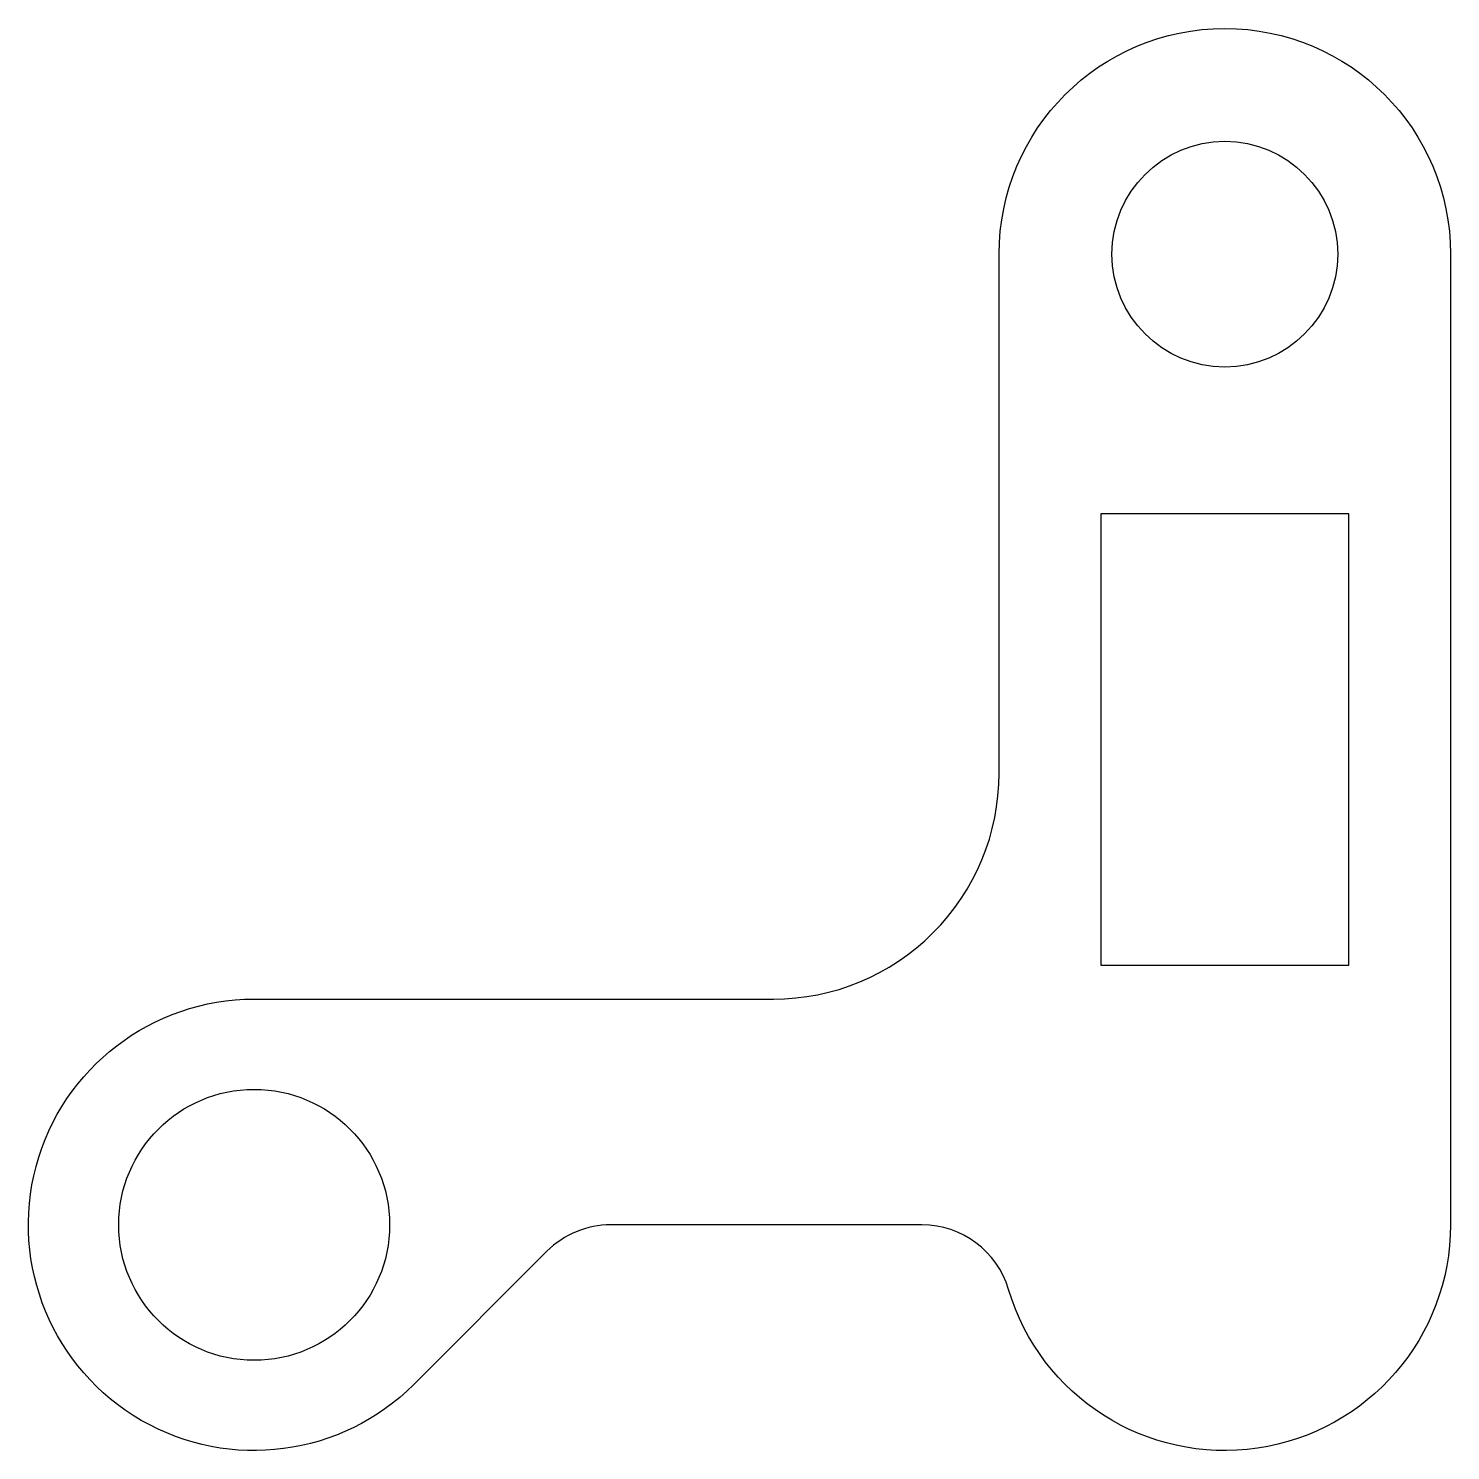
# Model space of a CAD drawing. Header units: millimetres. Extents: x 32 to 63.5, y 25.5 to 57.
import ezdxf

# ---------------------------------------------------------------- set-up
doc = ezdxf.new("R2010")
doc.units = ezdxf.units.MM
doc.layers.get('0').update_dxf_attribs({"linetype": 'CONTINUOUS'})

msp = doc.modelspace()

# ---------------------------------------------------------------- linework, layer by layer
msp.add_lwpolyline([(37, 35.5), (48.5, 35.5, 0.414214), (53.5, 40.5), (53.5, 52, -1), (63.5, 52), (63.5, 30.5, -0.864689), (53.708, 29.071, 0.331679), (51.792, 30.5), (44.899, 30.5, 0.198912), (43.485, 29.914), (40.536, 26.964, -1.496606)], format="xyb", close=True)
msp.add_lwpolyline([(55.75, 46.25), (55.75, 36.25), (61.25, 36.25), (61.25, 46.25)], close=True)
for centre, radius in [((58.5, 52), 2.5), ((37, 30.5), 3)]:
    msp.add_circle(centre, radius)

doc.saveas('drawing.dxf')
